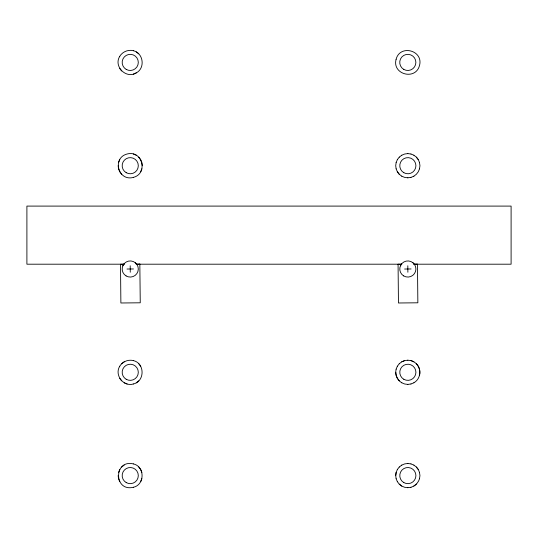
<?xml version="1.0" encoding="UTF-8"?>
<svg xmlns="http://www.w3.org/2000/svg" width="538" height="538" viewBox="0 0 538 538"><rect width="100%" height="100%" fill="white"/><g stroke="black" fill="none" stroke-linecap="round" stroke-linejoin="round"><path stroke-width="0.81" d="M133.363 177.399C118.185 181.642 111.843 157.93 127.102 154.009C142.267 149.793 148.562 173.498 133.33 177.399M133.363 487.287C113.646 491.954 113.673 459.25 133.363 463.897M133.33 487.287C145.004 484.772 144.991 466.426 133.33 463.897M396.15 162.57L395.699 165.704L396.15 168.838M419.499 168.838L419.949 165.704L419.499 162.57M396.15 369.162C394.717 374.334 397.145 380.117 401.792 382.78M395.739 475.592L396.15 472.458M419.499 375.43C421.2 369.182 417.226 362.222 410.938 360.601M419.499 478.726L419.949 475.592L419.499 472.458M119.752 56.355C113.289 66.356 126.269 79.315 136.289 72.892C145.475 68.077 143.404 52.986 133.33 50.713M118.542 162.57L119.752 159.651M140.68 171.756L141.891 168.838M119.752 366.243C114.164 374.966 123.505 387.078 133.363 383.991M118.542 472.458L119.752 469.54M140.68 481.644L141.891 478.726M396.109 162.57L397.36 159.651M419.532 168.838L418.288 171.756L416.365 174.265L413.856 176.188M396.109 369.162L397.36 366.243M397.36 469.54L396.109 472.458L395.699 475.592L396.15 478.726M419.532 478.726C418.295 482.788 415.067 486.15 410.938 487.287M122.819 265.812L123.895 264.003M400.427 265.812L401.503 264.003M119.712 56.355C122.462 51.762 128.172 49.348 133.363 50.713M119.712 366.243C122.449 361.63 128.172 359.243 133.363 360.601M133.33 383.991C145.018 381.476 144.964 363.143 133.33 360.601M397.32 159.651L399.283 157.143M397.32 366.243L399.283 363.735M397.32 469.54L399.283 467.031M121.675 363.735L124.184 361.812M399.243 157.143L401.792 155.22M136.249 382.78L138.757 380.857M121.675 467.031L124.184 465.108M399.243 363.735L401.792 361.812L404.71 360.601L407.844 360.191M413.856 382.78C420.608 379.115 421.953 369.021 416.365 363.735M399.243 467.031L401.792 465.108M413.856 486.076L416.365 484.153M133.33 74.103L136.249 72.892M401.751 155.22L404.71 154.009L407.844 153.599M410.938 177.399L413.897 176.188M401.751 361.812L404.67 360.601M410.938 383.991L413.897 382.78M401.751 465.108L404.71 463.897L407.844 463.487M407.804 177.809L410.971 177.399M407.804 384.401L410.971 383.991M407.804 487.697L410.971 487.287M139.867 264.064L136.699 264.171L135.233 262.665M123.767 264.219L120.505 264.252L120.882 302.988L140.25 302.8L139.833 264.064M398.113 264.252L401.375 264.219M127.008 269.034L133.464 268.966M404.616 269.034L411.072 268.966M124.412 264.198L26.9 264.198L26.9 206.094L511.1 206.094L511.1 264.198L413.587 264.198M136.181 264.198L401.819 264.198M407.804 153.599L410.971 154.009M407.844 177.809L404.67 177.399L401.751 176.188M407.804 360.191L410.971 360.601L413.897 361.812M407.844 384.401L404.67 383.991L401.751 382.78M407.804 463.487L410.971 463.897M407.844 487.697L404.67 487.287L401.751 486.076L399.243 484.153M410.938 154.009L413.897 155.22M133.33 154.009L136.249 155.22M410.938 463.897L413.897 465.108M124.184 382.78L127.102 383.991M413.856 155.22L416.399 157.143L418.322 159.651L419.532 162.57M401.792 176.188L399.243 174.265L397.32 171.756M136.249 51.924L138.757 53.847M413.856 465.108L416.399 467.031L418.322 469.54L419.532 472.458M401.792 486.076L399.283 484.153L397.32 481.644M412.841 262.665L414.307 264.171L417.475 264.064L417.858 302.8L398.456 302.988L398.073 264.252M416.365 157.143L418.288 159.651M399.283 174.265L397.36 171.756L396.109 168.838M399.283 380.857L397.36 378.349L396.15 375.43L395.739 372.296M119.712 68.46L121.635 70.969M416.365 467.031L418.288 469.54M138.757 157.143L140.68 159.651L141.891 162.57L142.301 165.704M121.675 174.265L119.752 171.756L118.542 168.838L118.131 165.704M138.757 363.735L140.68 366.243M119.712 378.349L121.635 380.857M138.757 467.031L140.68 469.54L141.891 472.458M396.109 478.726L397.36 481.644M119.752 481.644L118.542 478.726L118.131 475.592M407.811 265.772L407.871 272.228M130.203 265.772L130.263 272.228M396.109 59.274C391.886 74.412 415.585 80.761 419.499 65.542C423.722 50.404 400.023 44.055 396.109 59.274M403.809 482.579A8.07 8.07 0 0 0 415.914 475.592A8.07 8.07 0 0 0 403.809 468.605A8.07 8.07 0 0 0 403.809 482.579M126.201 482.579A8.07 8.07 0 0 0 138.306 475.592A8.07 8.07 0 0 0 126.201 468.605A8.07 8.07 0 0 0 126.201 482.579M403.809 172.691A8.07 8.07 0 0 0 415.914 165.704A8.07 8.07 0 0 0 403.809 158.717A8.07 8.07 0 0 0 403.809 172.691M403.809 379.283A8.07 8.07 0 0 0 415.914 372.296A8.07 8.07 0 0 0 403.809 365.309A8.07 8.07 0 0 0 403.809 379.283M126.201 172.691A8.07 8.07 0 0 0 138.306 165.704A8.07 8.07 0 0 0 126.201 158.717A8.07 8.07 0 0 0 126.201 172.691M403.769 69.395A8.07 8.07 0 0 0 415.874 62.408A8.07 8.07 0 0 0 403.769 55.421A8.07 8.07 0 0 0 403.769 69.395M126.201 69.395A8.07 8.07 0 0 0 138.306 62.408A8.07 8.07 0 0 0 126.201 55.421A8.07 8.07 0 0 0 126.201 69.395M126.201 379.283A8.07 8.07 0 0 0 138.306 372.296A8.07 8.07 0 0 0 126.201 365.309A8.07 8.07 0 0 0 126.201 379.283M126.107 275.933A8.07 8.07 0 0 0 138.306 269.108A8.07 8.07 0 0 0 126.289 261.959A8.07 8.07 0 0 0 126.107 275.933M403.715 275.933A8.07 8.07 0 0 0 415.914 269.108A8.07 8.07 0 0 0 403.897 261.959A8.07 8.07 0 0 0 403.715 275.933"/></g></svg>
